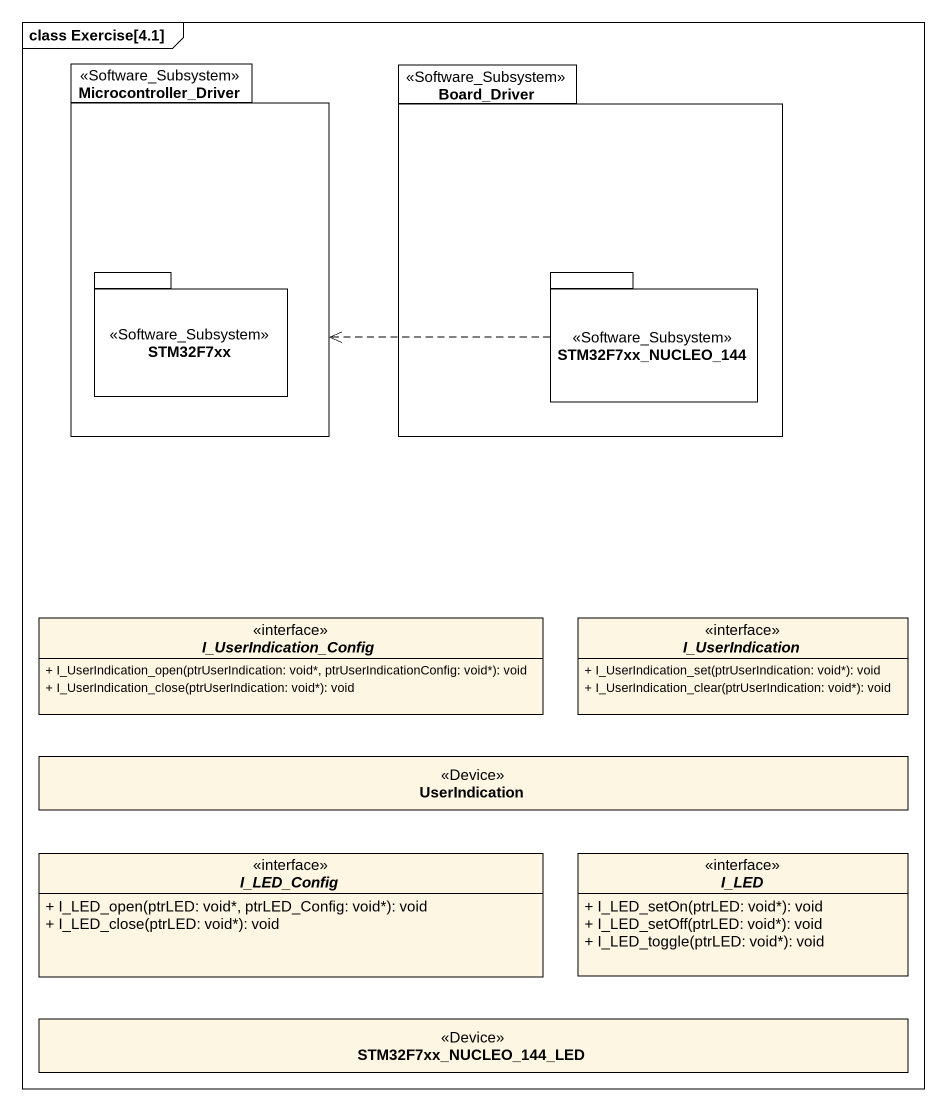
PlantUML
@startuml
mainframe class Exercise[4.1]
hide circle
hide empty members
skinparam classAttributeIconSize 0
package Microcontroller_Driver <<Software_Subsystem>> {
  package STM32F7xx <<Software_Subsystem>> {
  }
}
package Board_Driver <<Software_Subsystem>> {
  package STM32F7xx_NUCLEO_144 <<Software_Subsystem>> {
  }
}
interface I_UserIndication_Config {
  + I_UserIndication_open(ptrUserIndication: void*, ptrUserIndicationConfig: void*): void
  + I_UserIndication_close(ptrUserIndication: void*): void
}
interface I_UserIndication {
  + I_UserIndication_set(ptrUserIndication: void*): void
  + I_UserIndication_clear(ptrUserIndication: void*): void
}
class UserIndication <<Device>>
interface I_LED_Config {
  + I_LED_open(ptrLED: void*, ptrLED_Config: void*): void
  + I_LED_close(ptrLED: void*): void
}
interface I_LED {
  + I_LED_setOn(ptrLED: void*): void
  + I_LED_setOff(ptrLED: void*): void
  + I_LED_toggle(ptrLED: void*): void
}
class STM32F7xx_NUCLEO_144_LED <<Device>>
STM32F7xx_NUCLEO_144 .left.> Microcontroller_Driver
@enduml
